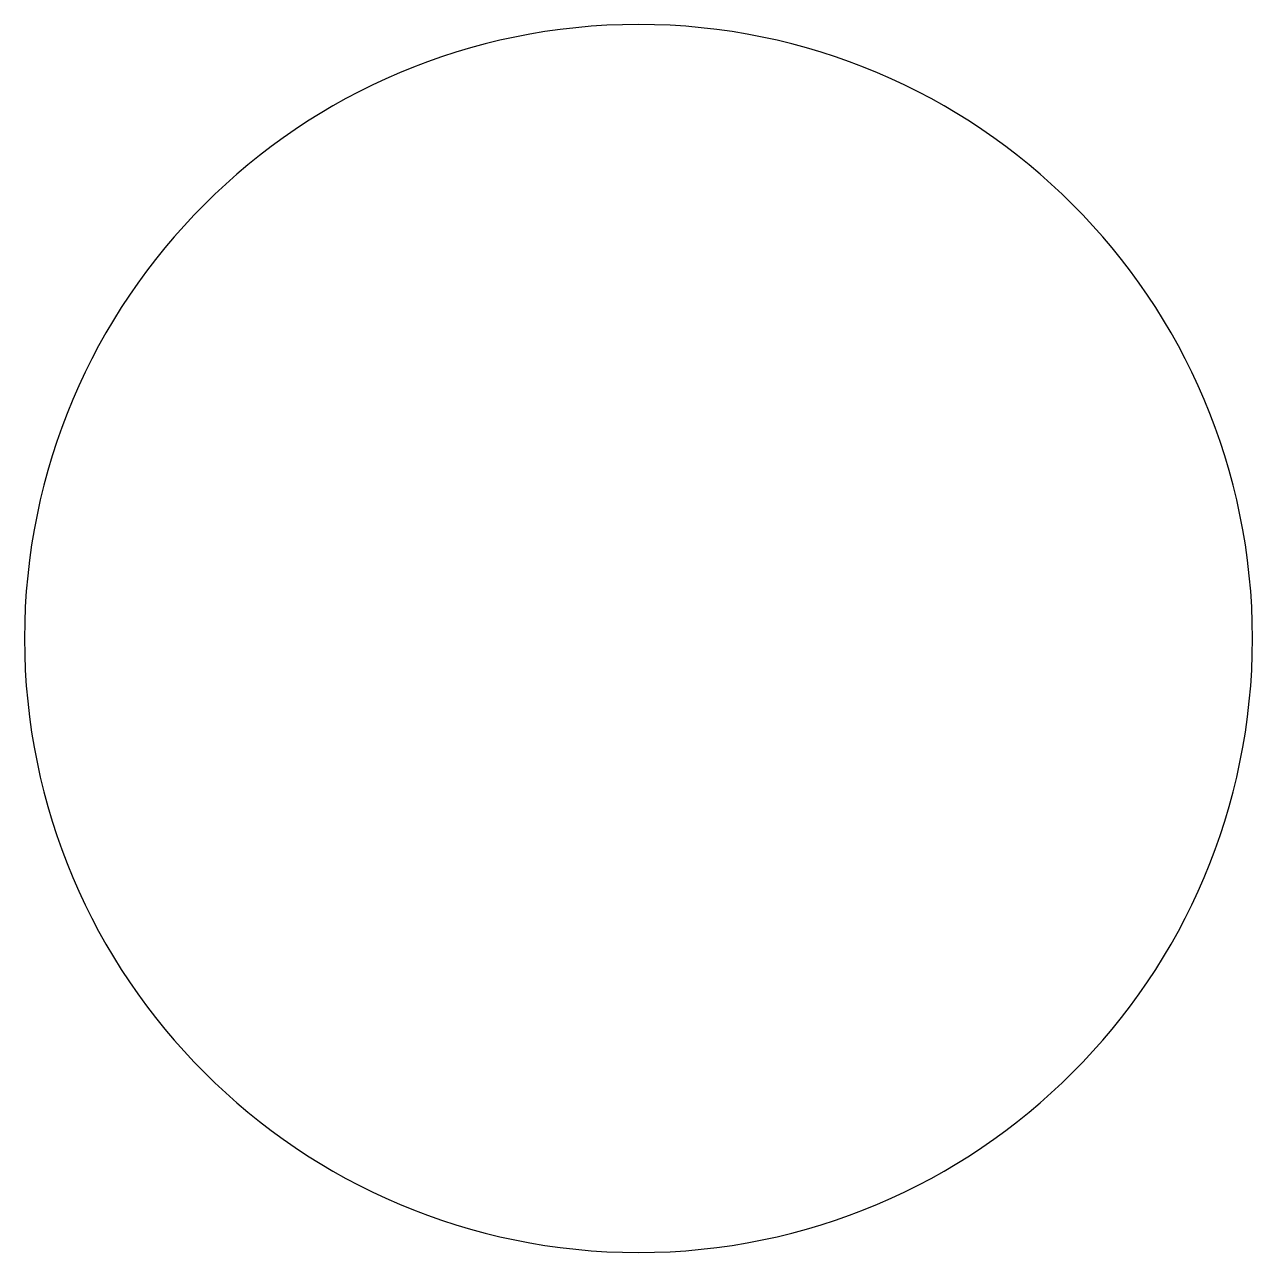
# Model space of a CAD drawing. Header units: inches. Extents: x -0.098 to 0.098, y -0.098 to 0.098.
import ezdxf

# ---------------------------------------------------------------- set-up
doc = ezdxf.new("R2010")
doc.units = ezdxf.units.IN
doc.layers.add('5', color=7, linetype='CONTINUOUS')

msp = doc.modelspace()

# ---------------------------------------------------------------- linework, layer by layer
at = {"layer": '5', "color": 5, "linetype": 'CONTINUOUS'}
for start, end in [(360, 180), (180, 360)]:
    msp.add_arc((0, 0), 0.09843, start, end, dxfattribs=at)

doc.saveas('drawing.dxf')
